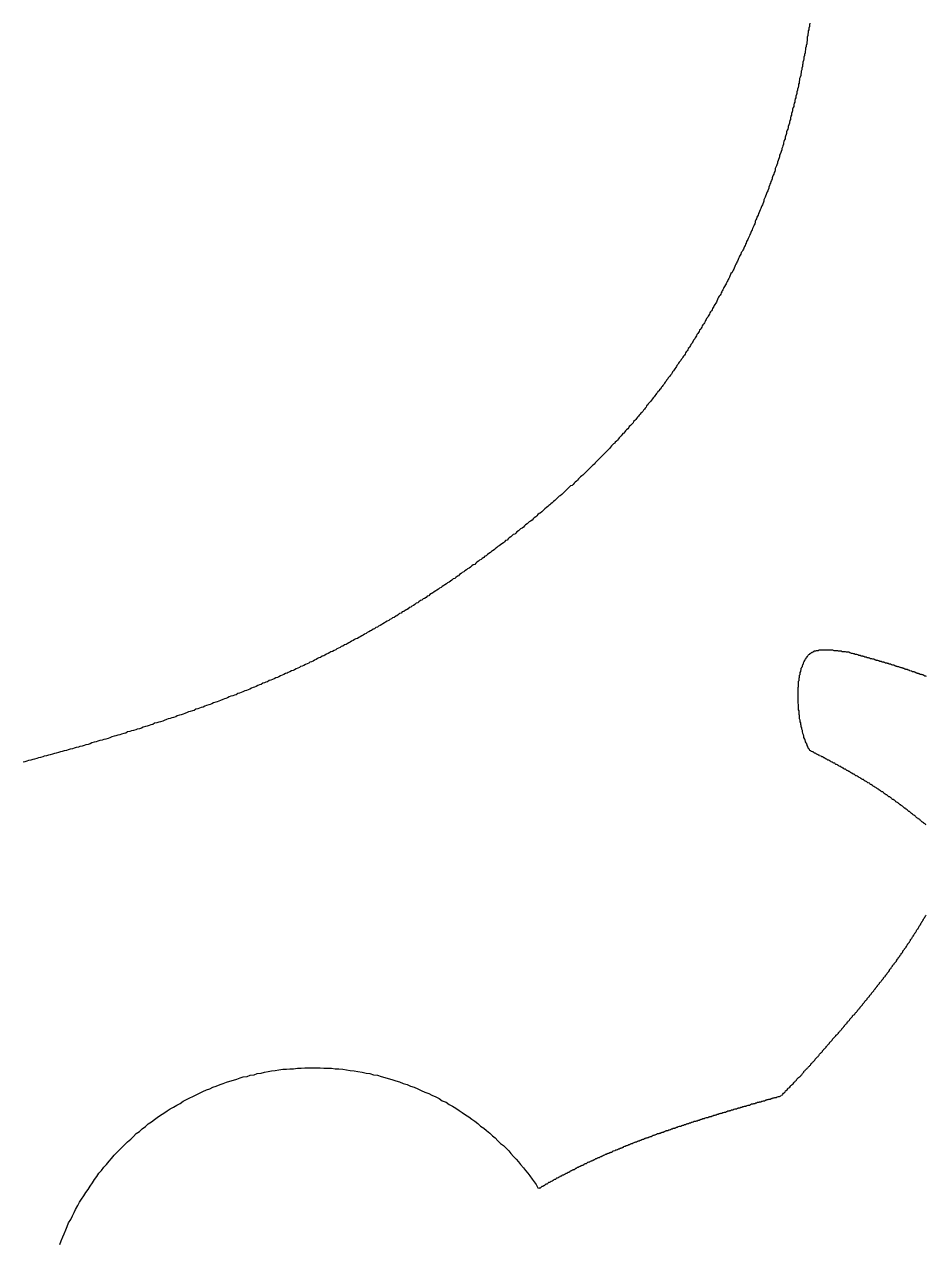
# Model space of a CAD drawing. Header units: millimetres. Extents: x 289 to 9778, y -894 to 6380.
# Drawn here: x 7104.74 to 7121.41, y -417.8 to -395.28 of the extents above; entities that cross this region are included whole.
import ezdxf

# ---------------------------------------------------------------- set-up
doc = ezdxf.new("R2010")
doc.units = ezdxf.units.MM

msp = doc.modelspace()

# ---------------------------------------------------------------- linework, layer by layer
for points in [[(7119.27, -395.263, 0), (7119.26, -395.293, 0), (7119.26, -395.323, 0), (7119.25, -395.353, 0), (7119.25, -395.383, 0), (7119.24, -395.403, 0), (7119.24, -395.433, 0), (7119.23, -395.463, 0), (7119.23, -395.493, 0), (7119.22, -395.523, 0), (7119.22, -395.553, 0), (7119.22, -395.583, 0), (7119.21, -395.613, 0), (7119.21, -395.643, 0), (7119.2, -395.673, 0), (7119.2, -395.693, 0), (7119.19, -395.723, 0), (7119.19, -395.753, 0), (7119.18, -395.783, 0), (7119.18, -395.813, 0), (7119.17, -395.843, 0), (7119.17, -395.863, 0), (7119.16, -395.893, 0), (7119.16, -395.923, 0), (7119.15, -395.953, 0), (7119.14, -395.983, 0), (7119.14, -396.013, 0), (7119.13, -396.033, 0), (7119.13, -396.063, 0), (7119.12, -396.093, 0), (7119.12, -396.123, 0), (7119.11, -396.153, 0), (7119.11, -396.173, 0), (7119.1, -396.203, 0), (7119.1, -396.233, 0), (7119.09, -396.263, 0), (7119.08, -396.283, 0), (7119.08, -396.313, 0), (7119.07, -396.343, 0), (7119.07, -396.373, 0), (7119.06, -396.393, 0), (7119.06, -396.423, 0), (7119.05, -396.453, 0), (7119.04, -396.483, 0), (7119.04, -396.503, 0), (7119.03, -396.533, 0), (7119.03, -396.563, 0), (7119.02, -396.583, 0), (7119.01, -396.613, 0), (7119.01, -396.643, 0), (7119, -396.663, 0), (7118.99, -396.693, 0), (7118.99, -396.723, 0), (7118.98, -396.743, 0), (7118.97, -396.773, 0), (7118.97, -396.803, 0), (7118.96, -396.823, 0), (7118.95, -396.853, 0), (7118.95, -396.883, 0), (7118.94, -396.903, 0), (7118.93, -396.933, 0), (7118.93, -396.963, 0), (7118.92, -396.983, 0), (7118.91, -397.013, 0), (7118.91, -397.043, 0), (7118.9, -397.063, 0), (7118.89, -397.093, 0), (7118.89, -397.113, 0), (7118.88, -397.143, 0), (7118.87, -397.173, 0), (7118.87, -397.193, 0), (7118.86, -397.223, 0), (7118.85, -397.243, 0), (7118.84, -397.273, 0), (7118.84, -397.303, 0), (7118.83, -397.323, 0), (7118.82, -397.353, 0), (7118.81, -397.373, 0), (7118.81, -397.403, 0), (7118.8, -397.423, 0), (7118.79, -397.453, 0), (7118.78, -397.473, 0), (7118.78, -397.503, 0), (7118.77, -397.533, 0), (7118.76, -397.553, 0), (7118.75, -397.583, 0), (7118.75, -397.603, 0), (7118.74, -397.633, 0), (7118.73, -397.653, 0), (7118.72, -397.683, 0), (7118.71, -397.703, 0), (7118.71, -397.733, 0), (7118.7, -397.753, 0), (7118.69, -397.783, 0), (7118.68, -397.803, 0), (7118.67, -397.833, 0), (7118.67, -397.853, 0), (7118.66, -397.883, 0), (7118.65, -397.903, 0), (7118.64, -397.923, 0), (7118.63, -397.953, 0), (7118.63, -397.973, 0), (7118.62, -398.003, 0), (7118.61, -398.023, 0), (7118.6, -398.053, 0), (7118.59, -398.073, 0), (7118.58, -398.103, 0), (7118.57, -398.123, 0), (7118.57, -398.143, 0), (7118.56, -398.173, 0), (7118.55, -398.193, 0), (7118.54, -398.223, 0), (7118.53, -398.243, 0), (7118.52, -398.263, 0), (7118.51, -398.293, 0), (7118.51, -398.313, 0), (7118.5, -398.343, 0), (7118.49, -398.363, 0), (7118.48, -398.383, 0), (7118.47, -398.413, 0), (7118.46, -398.433, 0), (7118.45, -398.463, 0), (7118.44, -398.483, 0), (7118.43, -398.503, 0), (7118.42, -398.533, 0), (7118.42, -398.553, 0), (7118.41, -398.573, 0), (7118.4, -398.603, 0), (7118.39, -398.623, 0), (7118.38, -398.643, 0), (7118.37, -398.673, 0), (7118.36, -398.693, 0), (7118.35, -398.713, 0), (7118.34, -398.743, 0), (7118.33, -398.763, 0), (7118.32, -398.783, 0), (7118.31, -398.813, 0), (7118.3, -398.833, 0), (7118.29, -398.853, 0), (7118.28, -398.883, 0), (7118.27, -398.903, 0), (7118.26, -398.923, 0), (7118.26, -398.943, 0), (7118.25, -398.973, 0), (7118.24, -398.993, 0), (7118.23, -399.013, 0), (7118.22, -399.033, 0), (7118.21, -399.063, 0), (7118.2, -399.083, 0), (7118.19, -399.103, 0), (7118.18, -399.133, 0), (7118.17, -399.153, 0), (7118.16, -399.173, 0), (7118.15, -399.193, 0), (7118.14, -399.223, 0), (7118.13, -399.243, 0), (7118.12, -399.263, 0), (7118.11, -399.283, 0), (7118.1, -399.303, 0), (7118.09, -399.333, 0), (7118.08, -399.353, 0), (7118.07, -399.373, 0), (7118.06, -399.393, 0), (7118.05, -399.423, 0), (7118.04, -399.443, 0), (7118.03, -399.463, 0), (7118.02, -399.483, 0), (7118, -399.503, 0), (7117.99, -399.533, 0), (7117.98, -399.553, 0), (7117.97, -399.573, 0), (7117.96, -399.593, 0), (7117.95, -399.613, 0), (7117.94, -399.633, 0), (7117.93, -399.663, 0), (7117.92, -399.683, 0), (7117.91, -399.703, 0), (7117.9, -399.723, 0), (7117.89, -399.743, 0), (7117.88, -399.763, 0), (7117.87, -399.793, 0), (7117.86, -399.813, 0), (7117.85, -399.833, 0), (7117.84, -399.853, 0), (7117.83, -399.873, 0), (7117.81, -399.893, 0), (7117.8, -399.913, 0), (7117.79, -399.943, 0), (7117.78, -399.963, 0), (7117.77, -399.983, 0), (7117.76, -400.003, 0), (7117.75, -400.023, 0), (7117.74, -400.043, 0), (7117.73, -400.063, 0), (7117.72, -400.083, 0), (7117.71, -400.103, 0), (7117.69, -400.133, 0), (7117.68, -400.153, 0), (7117.67, -400.173, 0), (7117.66, -400.193, 0), (7117.65, -400.213, 0), (7117.64, -400.233, 0), (7117.63, -400.253, 0), (7117.62, -400.273, 0), (7117.61, -400.293, 0), (7117.59, -400.313, 0), (7117.58, -400.333, 0), (7117.57, -400.353, 0), (7117.56, -400.373, 0), (7117.55, -400.403, 0), (7117.54, -400.423, 0), (7117.53, -400.443, 0), (7117.51, -400.463, 0), (7117.5, -400.483, 0), (7117.49, -400.503, 0), (7117.48, -400.523, 0), (7117.47, -400.543, 0), (7117.46, -400.563, 0), (7117.45, -400.583, 0), (7117.43, -400.603, 0), (7117.42, -400.623, 0), (7117.41, -400.643, 0), (7117.4, -400.663, 0), (7117.39, -400.683, 0), (7117.38, -400.703, 0), (7117.36, -400.723, 0), (7117.35, -400.743, 0), (7117.34, -400.763, 0), (7117.33, -400.783, 0), (7117.32, -400.803, 0), (7117.31, -400.823, 0), (7117.29, -400.843, 0), (7117.28, -400.863, 0), (7117.27, -400.883, 0), (7117.26, -400.903, 0), (7117.25, -400.923, 0), (7117.23, -400.943, 0), (7117.22, -400.963, 0), (7117.21, -400.983, 0), (7117.2, -401.003, 0), (7117.18, -401.023, 0), (7117.17, -401.043, 0), (7117.16, -401.063, 0), (7117.15, -401.083, 0), (7117.14, -401.103, 0), (7117.12, -401.123, 0), (7117.11, -401.143, 0), (7117.1, -401.163, 0), (7117.09, -401.183, 0), (7117.07, -401.203, 0), (7117.06, -401.223, 0), (7117.05, -401.243, 0), (7117.04, -401.263, 0), (7117.02, -401.283, 0), (7117.01, -401.303, 0), (7117, -401.323, 0), (7116.98, -401.343, 0), (7116.97, -401.363, 0), (7116.96, -401.383, 0), (7116.95, -401.403, 0), (7116.93, -401.423, 0), (7116.92, -401.443, 0), (7116.91, -401.463, 0), (7116.89, -401.483, 0), (7116.88, -401.503, 0), (7116.87, -401.513, 0), (7116.85, -401.533, 0), (7116.84, -401.553, 0), (7116.83, -401.573, 0), (7116.81, -401.593, 0), (7116.8, -401.613, 0), (7116.79, -401.633, 0), (7116.77, -401.653, 0), (7116.76, -401.673, 0), (7116.75, -401.693, 0), (7116.73, -401.713, 0), (7116.72, -401.733, 0), (7116.71, -401.753, 0), (7116.69, -401.773, 0), (7116.68, -401.793, 0), (7116.66, -401.813, 0), (7116.65, -401.823, 0), (7116.64, -401.843, 0), (7116.62, -401.863, 0), (7116.61, -401.883, 0), (7116.59, -401.903, 0), (7116.58, -401.923, 0), (7116.57, -401.943, 0), (7116.55, -401.963, 0), (7116.54, -401.983, 0), (7116.52, -402.003, 0), (7116.51, -402.023, 0), (7116.49, -402.043, 0), (7116.48, -402.063, 0), (7116.46, -402.073, 0), (7116.45, -402.093, 0), (7116.43, -402.113, 0), (7116.42, -402.133, 0), (7116.4, -402.153, 0), (7116.39, -402.173, 0), (7116.37, -402.193, 0), (7116.36, -402.213, 0), (7116.34, -402.233, 0), (7116.33, -402.253, 0), (7116.31, -402.273, 0), (7116.3, -402.283, 0), (7116.28, -402.303, 0), (7116.27, -402.323, 0), (7116.25, -402.343, 0), (7116.24, -402.363, 0), (7116.22, -402.383, 0), (7116.21, -402.403, 0), (7116.19, -402.423, 0), (7116.18, -402.443, 0), (7116.16, -402.463, 0), (7116.14, -402.473, 0), (7116.13, -402.493, 0), (7116.11, -402.513, 0), (7116.1, -402.533, 0), (7116.08, -402.553, 0), (7116.06, -402.573, 0), (7116.05, -402.593, 0), (7116.03, -402.613, 0), (7116.01, -402.633, 0), (7116, -402.653, 0), (7115.98, -402.673, 0), (7115.97, -402.683, 0), (7115.95, -402.703, 0), (7115.93, -402.723, 0), (7115.92, -402.743, 0), (7115.9, -402.763, 0), (7115.88, -402.783, 0), (7115.86, -402.803, 0), (7115.85, -402.823, 0), (7115.83, -402.843, 0), (7115.81, -402.853, 0), (7115.8, -402.873, 0), (7115.78, -402.893, 0), (7115.76, -402.913, 0), (7115.74, -402.933, 0), (7115.73, -402.953, 0), (7115.71, -402.973, 0), (7115.69, -402.993, 0), (7115.67, -403.013, 0), (7115.66, -403.033, 0), (7115.64, -403.043, 0), (7115.62, -403.063, 0), (7115.6, -403.083, 0), (7115.58, -403.103, 0), (7115.57, -403.123, 0), (7115.55, -403.143, 0), (7115.53, -403.163, 0), (7115.51, -403.183, 0), (7115.49, -403.203, 0), (7115.47, -403.223, 0), (7115.46, -403.233, 0), (7115.44, -403.253, 0), (7115.42, -403.273, 0), (7115.4, -403.293, 0), (7115.38, -403.313, 0), (7115.36, -403.333, 0), (7115.34, -403.353, 0), (7115.32, -403.373, 0), (7115.3, -403.393, 0), (7115.29, -403.413, 0), (7115.27, -403.433, 0), (7115.25, -403.443, 0), (7115.23, -403.463, 0), (7115.21, -403.483, 0), (7115.19, -403.503, 0), (7115.17, -403.523, 0), (7115.15, -403.543, 0), (7115.13, -403.563, 0), (7115.11, -403.583, 0), (7115.09, -403.603, 0), (7115.07, -403.623, 0), (7115.05, -403.633, 0), (7115.03, -403.653, 0), (7115.01, -403.673, 0), (7114.99, -403.693, 0), (7114.97, -403.713, 0), (7114.95, -403.733, 0), (7114.93, -403.753, 0), (7114.91, -403.773, 0), (7114.89, -403.793, 0), (7114.87, -403.813, 0), (7114.84, -403.823, 0), (7114.82, -403.843, 0), (7114.8, -403.863, 0), (7114.78, -403.883, 0), (7114.76, -403.903, 0), (7114.74, -403.923, 0), (7114.72, -403.943, 0), (7114.7, -403.963, 0), (7114.68, -403.983, 0), (7114.65, -404.003, 0), (7114.63, -404.013, 0), (7114.61, -404.033, 0), (7114.59, -404.053, 0), (7114.57, -404.073, 0), (7114.55, -404.093, 0), (7114.53, -404.113, 0), (7114.5, -404.133, 0), (7114.48, -404.153, 0), (7114.46, -404.173, 0), (7114.44, -404.183, 0), (7114.42, -404.203, 0), (7114.4, -404.223, 0), (7114.37, -404.243, 0), (7114.35, -404.263, 0), (7114.33, -404.283, 0), (7114.31, -404.303, 0), (7114.28, -404.323, 0), (7114.26, -404.333, 0), (7114.24, -404.353, 0), (7114.22, -404.373, 0), (7114.2, -404.393, 0), (7114.17, -404.413, 0), (7114.15, -404.433, 0), (7114.13, -404.453, 0), (7114.1, -404.473, 0), (7114.08, -404.483, 0), (7114.06, -404.503, 0), (7114.04, -404.523, 0), (7114.01, -404.543, 0), (7113.99, -404.563, 0), (7113.97, -404.583, 0), (7113.95, -404.603, 0), (7113.92, -404.613, 0), (7113.9, -404.633, 0), (7113.88, -404.653, 0), (7113.85, -404.673, 0), (7113.83, -404.693, 0), (7113.81, -404.713, 0), (7113.78, -404.723, 0), (7113.76, -404.743, 0), (7113.74, -404.763, 0), (7113.71, -404.783, 0), (7113.69, -404.803, 0), (7113.67, -404.823, 0), (7113.64, -404.833, 0), (7113.62, -404.853, 0), (7113.6, -404.873, 0), (7113.57, -404.893, 0), (7113.55, -404.913, 0), (7113.52, -404.933, 0), (7113.5, -404.943, 0), (7113.48, -404.963, 0), (7113.45, -404.983, 0), (7113.43, -405.003, 0), (7113.4, -405.023, 0), (7113.38, -405.033, 0), (7113.36, -405.053, 0), (7113.33, -405.073, 0), (7113.31, -405.093, 0), (7113.28, -405.113, 0), (7113.26, -405.123, 0), (7113.24, -405.143, 0), (7113.21, -405.163, 0), (7113.19, -405.183, 0), (7113.16, -405.193, 0), (7113.14, -405.213, 0), (7113.11, -405.233, 0), (7113.09, -405.253, 0), (7113.07, -405.273, 0), (7113.04, -405.283, 0), (7113.02, -405.303, 0), (7112.99, -405.323, 0), (7112.97, -405.343, 0), (7112.94, -405.353, 0), (7112.92, -405.373, 0), (7112.89, -405.393, 0), (7112.87, -405.413, 0), (7112.84, -405.423, 0), (7112.82, -405.443, 0), (7112.79, -405.463, 0), (7112.77, -405.483, 0), (7112.75, -405.493, 0), (7112.72, -405.513, 0), (7112.7, -405.533, 0), (7112.67, -405.543, 0), (7112.65, -405.563, 0), (7112.62, -405.583, 0), (7112.6, -405.603, 0), (7112.57, -405.613, 0), (7112.55, -405.633, 0), (7112.52, -405.653, 0), (7112.5, -405.663, 0), (7112.47, -405.683, 0), (7112.45, -405.703, 0), (7112.42, -405.713, 0), (7112.4, -405.733, 0), (7112.37, -405.753, 0), (7112.35, -405.763, 0), (7112.32, -405.783, 0), (7112.29, -405.803, 0), (7112.27, -405.813, 0), (7112.24, -405.833, 0), (7112.22, -405.853, 0), (7112.19, -405.863, 0), (7112.17, -405.883, 0), (7112.14, -405.903, 0), (7112.12, -405.913, 0), (7112.09, -405.933, 0), (7112.07, -405.943, 0), (7112.04, -405.963, 0), (7112.02, -405.983, 0), (7111.99, -405.993, 0), (7111.96, -406.013, 0), (7111.94, -406.033, 0), (7111.91, -406.043, 0), (7111.89, -406.063, 0), (7111.86, -406.073, 0), (7111.84, -406.093, 0), (7111.81, -406.113, 0), (7111.79, -406.123, 0), (7111.76, -406.143, 0), (7111.73, -406.153, 0), (7111.71, -406.173, 0), (7111.68, -406.183, 0), (7111.66, -406.203, 0), (7111.63, -406.223, 0), (7111.61, -406.233, 0), (7111.58, -406.253, 0), (7111.55, -406.263, 0), (7111.53, -406.283, 0), (7111.5, -406.293, 0), (7111.48, -406.313, 0), (7111.45, -406.323, 0), (7111.42, -406.343, 0), (7111.4, -406.353, 0), (7111.37, -406.373, 0), (7111.35, -406.383, 0), (7111.32, -406.403, 0), (7111.29, -406.413, 0), (7111.27, -406.433, 0), (7111.24, -406.443, 0), (7111.22, -406.463, 0), (7111.19, -406.473, 0), (7111.16, -406.493, 0), (7111.14, -406.503, 0), (7111.11, -406.523, 0), (7111.08, -406.533, 0), (7111.06, -406.553, 0), (7111.03, -406.563, 0), (7111.01, -406.583, 0), (7110.98, -406.593, 0), (7110.95, -406.613, 0), (7110.93, -406.623, 0), (7110.9, -406.643, 0), (7110.87, -406.653, 0), (7110.85, -406.663, 0), (7110.82, -406.683, 0), (7110.79, -406.693, 0), (7110.77, -406.713, 0), (7110.74, -406.723, 0), (7110.71, -406.743, 0), (7110.69, -406.753, 0), (7110.66, -406.763, 0), (7110.63, -406.783, 0), (7110.6, -406.793, 0), (7110.58, -406.813, 0), (7110.55, -406.823, 0), (7110.52, -406.833, 0), (7110.5, -406.853, 0), (7110.47, -406.863, 0), (7110.44, -406.883, 0), (7110.41, -406.893, 0), (7110.39, -406.903, 0), (7110.36, -406.923, 0), (7110.33, -406.933, 0), (7110.3, -406.953, 0), (7110.28, -406.963, 0), (7110.25, -406.973, 0), (7110.22, -406.993, 0), (7110.19, -407.003, 0), (7110.16, -407.013, 0), (7110.14, -407.033, 0), (7110.11, -407.043, 0), (7110.08, -407.063, 0), (7110.05, -407.073, 0), (7110.02, -407.083, 0), (7110, -407.103, 0), (7109.97, -407.113, 0), (7109.94, -407.123, 0), (7109.91, -407.143, 0), (7109.88, -407.153, 0), (7109.85, -407.163, 0), (7109.83, -407.183, 0), (7109.8, -407.193, 0), (7109.77, -407.203, 0), (7109.74, -407.223, 0), (7109.71, -407.233, 0), (7109.68, -407.243, 0), (7109.65, -407.263, 0), (7109.62, -407.273, 0), (7109.6, -407.283, 0), (7109.57, -407.293, 0), (7109.54, -407.313, 0), (7109.51, -407.323, 0), (7109.48, -407.333, 0), (7109.45, -407.353, 0), (7109.42, -407.363, 0), (7109.39, -407.373, 0), (7109.36, -407.393, 0), (7109.33, -407.403, 0), (7109.3, -407.413, 0), (7109.27, -407.423, 0), (7109.24, -407.443, 0), (7109.21, -407.453, 0), (7109.18, -407.463, 0), (7109.15, -407.473, 0), (7109.12, -407.493, 0), (7109.09, -407.503, 0), (7109.06, -407.513, 0), (7109.03, -407.533, 0), (7109, -407.543, 0), (7108.97, -407.553, 0), (7108.94, -407.563, 0), (7108.91, -407.583, 0), (7108.88, -407.593, 0), (7108.85, -407.603, 0), (7108.82, -407.613, 0), (7108.78, -407.633, 0), (7108.75, -407.643, 0), (7108.72, -407.653, 0), (7108.69, -407.663, 0), (7108.66, -407.683, 0), (7108.63, -407.693, 0), (7108.6, -407.703, 0), (7108.56, -407.713, 0), (7108.53, -407.723, 0), (7108.5, -407.743, 0), (7108.47, -407.753, 0), (7108.44, -407.763, 0), (7108.41, -407.773, 0), (7108.37, -407.793, 0), (7108.34, -407.803, 0), (7108.31, -407.813, 0), (7108.28, -407.823, 0), (7108.24, -407.833, 0), (7108.21, -407.853, 0), (7108.18, -407.863, 0), (7108.15, -407.873, 0), (7108.11, -407.883, 0), (7108.08, -407.893, 0), (7108.05, -407.913, 0), (7108.01, -407.923, 0), (7107.98, -407.933, 0), (7107.95, -407.943, 0), (7107.91, -407.953, 0), (7107.88, -407.973, 0), (7107.85, -407.983, 0), (7107.81, -407.993, 0), (7107.78, -408.003, 0), (7107.75, -408.013, 0), (7107.71, -408.033, 0), (7107.68, -408.043, 0), (7107.64, -408.053, 0), (7107.61, -408.063, 0), (7107.57, -408.073, 0), (7107.54, -408.093, 0), (7107.5, -408.103, 0), (7107.47, -408.113, 0), (7107.44, -408.123, 0), (7107.4, -408.133, 0), (7107.37, -408.143, 0), (7107.33, -408.163, 0), (7107.3, -408.173, 0), (7107.26, -408.183, 0), (7107.23, -408.193, 0), (7107.19, -408.203, 0), (7107.15, -408.213, 0), (7107.12, -408.233, 0), (7107.08, -408.243, 0), (7107.05, -408.253, 0), (7107.01, -408.263, 0), (7106.98, -408.273, 0), (7106.94, -408.283, 0), (7106.91, -408.303, 0), (7106.87, -408.313, 0), (7106.83, -408.323, 0), (7106.8, -408.333, 0), (7106.76, -408.343, 0), (7106.72, -408.353, 0), (7106.69, -408.363, 0), (7106.65, -408.373, 0), (7106.62, -408.393, 0), (7106.58, -408.403, 0), (7106.54, -408.413, 0), (7106.51, -408.423, 0), (7106.47, -408.433, 0), (7106.43, -408.443, 0), (7106.4, -408.453, 0), (7106.36, -408.463, 0), (7106.32, -408.483, 0), (7106.29, -408.493, 0), (7106.25, -408.503, 0), (7106.21, -408.513, 0), (7106.18, -408.523, 0), (7106.14, -408.533, 0), (7106.1, -408.543, 0), (7106.07, -408.553, 0), (7106.03, -408.563, 0), (7105.99, -408.573, 0), (7105.96, -408.593, 0), (7105.92, -408.603, 0), (7105.88, -408.613, 0), (7105.85, -408.623, 0), (7105.81, -408.633, 0), (7105.77, -408.643, 0), (7105.74, -408.653, 0), (7105.7, -408.663, 0), (7105.66, -408.673, 0), (7105.63, -408.683, 0), (7105.59, -408.693, 0), (7105.55, -408.703, 0), (7105.52, -408.713, 0), (7105.48, -408.723, 0), (7105.44, -408.733, 0), (7105.41, -408.743, 0), (7105.37, -408.753, 0), (7105.33, -408.763, 0), (7105.3, -408.773, 0), (7105.26, -408.783, 0), (7105.22, -408.793, 0), (7105.19, -408.803, 0), (7105.15, -408.813, 0), (7105.11, -408.823, 0), (7105.08, -408.833, 0), (7105.04, -408.843, 0), (7105, -408.853, 0), (7104.97, -408.863, 0), (7104.93, -408.873, 0), (7104.9, -408.883, 0), (7104.86, -408.893, 0), (7104.82, -408.903, 0), (7104.79, -408.913, 0), (7104.75, -408.923, 0), (7104.72, -408.933, 0)], [(7121.42, -410.093, 0), (7121.41, -410.083, 0), (7121.4, -410.073, 0), (7121.39, -410.063, 0), (7121.38, -410.063, 0), (7121.37, -410.053, 0), (7121.35, -410.043, 0), (7121.34, -410.033, 0), (7121.33, -410.023, 0), (7121.32, -410.013, 0), (7121.31, -410.003, 0), (7121.3, -409.993, 0), (7121.29, -409.983, 0), (7121.28, -409.983, 0), (7121.27, -409.973, 0), (7121.25, -409.963, 0), (7121.24, -409.953, 0), (7121.23, -409.943, 0), (7121.22, -409.933, 0), (7121.21, -409.923, 0), (7121.2, -409.913, 0), (7121.19, -409.913, 0), (7121.18, -409.903, 0), (7121.17, -409.893, 0), (7121.15, -409.883, 0), (7121.14, -409.873, 0), (7121.13, -409.863, 0), (7121.12, -409.853, 0), (7121.11, -409.843, 0), (7121.1, -409.843, 0), (7121.09, -409.833, 0), (7121.08, -409.823, 0), (7121.07, -409.813, 0), (7121.05, -409.803, 0), (7121.04, -409.793, 0), (7121.03, -409.783, 0), (7121.02, -409.783, 0), (7121.01, -409.773, 0), (7121, -409.763, 0), (7120.99, -409.753, 0), (7120.98, -409.743, 0), (7120.96, -409.733, 0), (7120.95, -409.723, 0), (7120.94, -409.723, 0), (7120.93, -409.713, 0), (7120.92, -409.703, 0), (7120.91, -409.693, 0), (7120.9, -409.683, 0), (7120.88, -409.673, 0), (7120.87, -409.673, 0), (7120.86, -409.663, 0), (7120.85, -409.653, 0), (7120.84, -409.643, 0), (7120.83, -409.633, 0), (7120.81, -409.623, 0), (7120.8, -409.623, 0), (7120.79, -409.613, 0), (7120.78, -409.603, 0), (7120.77, -409.593, 0), (7120.76, -409.583, 0), (7120.75, -409.573, 0), (7120.73, -409.573, 0), (7120.72, -409.563, 0), (7120.71, -409.553, 0), (7120.7, -409.543, 0), (7120.69, -409.533, 0), (7120.68, -409.533, 0), (7120.66, -409.523, 0), (7120.65, -409.513, 0), (7120.64, -409.503, 0), (7120.63, -409.493, 0), (7120.62, -409.483, 0), (7120.6, -409.483, 0), (7120.59, -409.473, 0), (7120.58, -409.463, 0), (7120.57, -409.453, 0), (7120.56, -409.453, 0), (7120.55, -409.443, 0), (7120.53, -409.433, 0), (7120.52, -409.423, 0), (7120.51, -409.413, 0), (7120.5, -409.413, 0), (7120.49, -409.403, 0), (7120.47, -409.393, 0), (7120.46, -409.383, 0), (7120.45, -409.383, 0), (7120.44, -409.373, 0), (7120.43, -409.363, 0), (7120.41, -409.353, 0), (7120.4, -409.343, 0), (7120.39, -409.343, 0), (7120.38, -409.333, 0), (7120.37, -409.323, 0), (7120.35, -409.313, 0), (7120.34, -409.313, 0), (7120.33, -409.303, 0), (7120.32, -409.293, 0), (7120.3, -409.283, 0), (7120.29, -409.283, 0), (7120.28, -409.273, 0), (7120.27, -409.263, 0), (7120.26, -409.253, 0), (7120.24, -409.253, 0), (7120.23, -409.243, 0), (7120.22, -409.233, 0), (7120.21, -409.233, 0), (7120.2, -409.223, 0), (7120.18, -409.213, 0), (7120.17, -409.203, 0), (7120.16, -409.203, 0), (7120.15, -409.193, 0), (7120.13, -409.183, 0), (7120.12, -409.183, 0), (7120.11, -409.173, 0), (7120.1, -409.163, 0), (7120.09, -409.153, 0), (7120.07, -409.153, 0), (7120.06, -409.143, 0), (7120.05, -409.133, 0), (7120.04, -409.133, 0), (7120.02, -409.123, 0), (7120.01, -409.113, 0), (7120, -409.103, 0), (7119.99, -409.103, 0), (7119.97, -409.093, 0), (7119.96, -409.083, 0), (7119.95, -409.083, 0), (7119.94, -409.073, 0), (7119.93, -409.063, 0), (7119.91, -409.063, 0), (7119.9, -409.053, 0), (7119.89, -409.043, 0), (7119.88, -409.043, 0), (7119.86, -409.033, 0), (7119.85, -409.023, 0), (7119.84, -409.013, 0), (7119.83, -409.013, 0), (7119.81, -409.003, 0), (7119.8, -408.993, 0), (7119.79, -408.993, 0), (7119.78, -408.983, 0), (7119.76, -408.973, 0), (7119.75, -408.973, 0), (7119.74, -408.963, 0), (7119.73, -408.953, 0), (7119.71, -408.953, 0), (7119.7, -408.943, 0), (7119.69, -408.933, 0), (7119.68, -408.933, 0), (7119.66, -408.923, 0), (7119.65, -408.913, 0), (7119.64, -408.913, 0), (7119.63, -408.903, 0), (7119.62, -408.893, 0), (7119.6, -408.893, 0), (7119.59, -408.883, 0), (7119.58, -408.873, 0), (7119.57, -408.873, 0), (7119.55, -408.863, 0), (7119.54, -408.853, 0), (7119.53, -408.853, 0), (7119.52, -408.843, 0), (7119.5, -408.833, 0), (7119.49, -408.833, 0), (7119.48, -408.823, 0), (7119.47, -408.823, 0), (7119.45, -408.813, 0), (7119.44, -408.803, 0), (7119.43, -408.803, 0), (7119.42, -408.793, 0), (7119.4, -408.783, 0), (7119.39, -408.783, 0), (7119.38, -408.773, 0), (7119.37, -408.763, 0), (7119.35, -408.763, 0), (7119.34, -408.753, 0), (7119.33, -408.743, 0), (7119.32, -408.743, 0), (7119.3, -408.733, 0), (7119.29, -408.723, 0), (7119.28, -408.723, 0), (7119.27, -408.713, 0), (7119.26, -408.703, 0), (7119.26, -408.693, 0), (7119.25, -408.683, 0), (7119.25, -408.683, 0), (7119.24, -408.673, 0), (7119.24, -408.663, 0), (7119.23, -408.653, 0), (7119.23, -408.643, 0), (7119.22, -408.623, 0), (7119.22, -408.613, 0), (7119.21, -408.603, 0), (7119.21, -408.593, 0), (7119.2, -408.583, 0), (7119.2, -408.573, 0), (7119.19, -408.553, 0), (7119.19, -408.543, 0), (7119.18, -408.533, 0), (7119.18, -408.513, 0), (7119.17, -408.503, 0), (7119.17, -408.493, 0), (7119.16, -408.473, 0), (7119.16, -408.463, 0), (7119.16, -408.443, 0), (7119.15, -408.433, 0), (7119.15, -408.423, 0), (7119.14, -408.403, 0), (7119.14, -408.393, 0), (7119.13, -408.373, 0), (7119.13, -408.363, 0), (7119.13, -408.343, 0), (7119.12, -408.323, 0), (7119.12, -408.313, 0), (7119.12, -408.293, 0), (7119.11, -408.283, 0), (7119.11, -408.263, 0), (7119.11, -408.253, 0), (7119.1, -408.233, 0), (7119.1, -408.213, 0), (7119.1, -408.203, 0), (7119.09, -408.183, 0), (7119.09, -408.163, 0), (7119.09, -408.153, 0), (7119.08, -408.133, 0), (7119.08, -408.113, 0), (7119.08, -408.103, 0), (7119.08, -408.083, 0), (7119.08, -408.063, 0), (7119.07, -408.053, 0), (7119.07, -408.033, 0), (7119.07, -408.013, 0), (7119.07, -407.993, 0), (7119.07, -407.983, 0), (7119.06, -407.963, 0), (7119.06, -407.943, 0), (7119.06, -407.933, 0), (7119.06, -407.913, 0), (7119.06, -407.893, 0), (7119.06, -407.883, 0), (7119.06, -407.863, 0), (7119.05, -407.843, 0), (7119.05, -407.833, 0), (7119.05, -407.813, 0), (7119.05, -407.793, 0), (7119.05, -407.783, 0), (7119.05, -407.763, 0), (7119.05, -407.743, 0), (7119.05, -407.733, 0), (7119.05, -407.713, 0), (7119.05, -407.693, 0), (7119.05, -407.683, 0), (7119.05, -407.663, 0), (7119.05, -407.643, 0), (7119.05, -407.633, 0), (7119.05, -407.613, 0), (7119.05, -407.603, 0), (7119.05, -407.583, 0), (7119.05, -407.573, 0), (7119.05, -407.553, 0), (7119.06, -407.533, 0), (7119.06, -407.523, 0), (7119.06, -407.503, 0), (7119.06, -407.493, 0), (7119.06, -407.473, 0), (7119.06, -407.463, 0), (7119.06, -407.443, 0), (7119.06, -407.433, 0), (7119.07, -407.423, 0), (7119.07, -407.403, 0), (7119.07, -407.393, 0), (7119.07, -407.373, 0), (7119.08, -407.363, 0), (7119.08, -407.353, 0), (7119.08, -407.333, 0), (7119.08, -407.323, 0), (7119.09, -407.313, 0), (7119.09, -407.293, 0), (7119.09, -407.283, 0), (7119.09, -407.273, 0), (7119.1, -407.253, 0), (7119.1, -407.243, 0), (7119.1, -407.233, 0), (7119.11, -407.223, 0), (7119.11, -407.213, 0), (7119.11, -407.193, 0), (7119.12, -407.183, 0), (7119.12, -407.173, 0), (7119.13, -407.163, 0), (7119.13, -407.153, 0), (7119.13, -407.143, 0), (7119.14, -407.133, 0), (7119.14, -407.123, 0), (7119.15, -407.113, 0), (7119.15, -407.103, 0), (7119.15, -407.093, 0), (7119.16, -407.083, 0), (7119.16, -407.073, 0), (7119.17, -407.063, 0), (7119.17, -407.053, 0), (7119.18, -407.043, 0), (7119.18, -407.033, 0), (7119.19, -407.023, 0), (7119.19, -407.023, 0), (7119.2, -407.013, 0), (7119.2, -407.003, 0), (7119.21, -406.993, 0), (7119.21, -406.993, 0), (7119.22, -406.983, 0), (7119.22, -406.973, 0), (7119.23, -406.973, 0), (7119.23, -406.963, 0), (7119.24, -406.953, 0), (7119.24, -406.953, 0), (7119.25, -406.943, 0), (7119.25, -406.943, 0), (7119.26, -406.933, 0), (7119.27, -406.933, 0), (7119.27, -406.923, 0), (7119.28, -406.923, 0), (7119.28, -406.913, 0), (7119.29, -406.913, 0), (7119.29, -406.913, 0), (7119.3, -406.903, 0), (7119.3, -406.903, 0), (7119.31, -406.903, 0), (7119.32, -406.893, 0), (7119.32, -406.893, 0), (7119.33, -406.893, 0), (7119.33, -406.883, 0), (7119.34, -406.883, 0), (7119.35, -406.883, 0), (7119.35, -406.873, 0), (7119.36, -406.873, 0), (7119.37, -406.873, 0), (7119.38, -406.873, 0), (7119.38, -406.873, 0), (7119.39, -406.863, 0), (7119.4, -406.863, 0), (7119.41, -406.863, 0), (7119.42, -406.863, 0), (7119.43, -406.863, 0), (7119.44, -406.853, 0), (7119.45, -406.853, 0), (7119.46, -406.853, 0), (7119.47, -406.853, 0), (7119.48, -406.853, 0), (7119.49, -406.853, 0), (7119.5, -406.853, 0), (7119.51, -406.853, 0), (7119.52, -406.853, 0), (7119.53, -406.853, 0), (7119.54, -406.853, 0), (7119.55, -406.853, 0), (7119.56, -406.853, 0), (7119.58, -406.853, 0), (7119.59, -406.853, 0), (7119.6, -406.853, 0), (7119.61, -406.853, 0), (7119.63, -406.853, 0), (7119.64, -406.853, 0), (7119.65, -406.853, 0), (7119.67, -406.853, 0), (7119.68, -406.853, 0), (7119.69, -406.853, 0), (7119.71, -406.863, 0), (7119.72, -406.863, 0), (7119.73, -406.863, 0), (7119.75, -406.863, 0), (7119.76, -406.863, 0), (7119.78, -406.863, 0), (7119.79, -406.873, 0), (7119.81, -406.873, 0), (7119.82, -406.873, 0), (7119.83, -406.873, 0), (7119.85, -406.873, 0), (7119.86, -406.883, 0), (7119.88, -406.883, 0), (7119.89, -406.883, 0), (7119.91, -406.883, 0), (7119.92, -406.883, 0), (7119.94, -406.893, 0), (7119.95, -406.893, 0), (7119.97, -406.893, 0), (7119.99, -406.893, 0), (7120, -406.903, 0), (7120.01, -406.903, 0), (7120.03, -406.913, 0), (7120.04, -406.913, 0), (7120.05, -406.913, 0), (7120.07, -406.923, 0), (7120.08, -406.923, 0), (7120.09, -406.923, 0), (7120.11, -406.933, 0), (7120.12, -406.933, 0), (7120.13, -406.933, 0), (7120.15, -406.943, 0), (7120.16, -406.943, 0), (7120.17, -406.953, 0), (7120.19, -406.953, 0), (7120.2, -406.953, 0), (7120.21, -406.963, 0), (7120.23, -406.963, 0), (7120.24, -406.963, 0), (7120.25, -406.973, 0), (7120.27, -406.973, 0), (7120.28, -406.983, 0), (7120.29, -406.983, 0), (7120.31, -406.983, 0), (7120.32, -406.993, 0), (7120.33, -406.993, 0), (7120.35, -406.993, 0), (7120.36, -407.003, 0), (7120.37, -407.003, 0), (7120.39, -407.013, 0), (7120.4, -407.013, 0), (7120.41, -407.013, 0), (7120.43, -407.023, 0), (7120.44, -407.023, 0), (7120.45, -407.023, 0), (7120.47, -407.033, 0), (7120.48, -407.033, 0), (7120.49, -407.043, 0), (7120.51, -407.043, 0), (7120.52, -407.043, 0), (7120.53, -407.053, 0), (7120.55, -407.053, 0), (7120.56, -407.063, 0), (7120.57, -407.063, 0), (7120.59, -407.063, 0), (7120.6, -407.073, 0), (7120.61, -407.073, 0), (7120.63, -407.073, 0), (7120.64, -407.083, 0), (7120.65, -407.083, 0), (7120.67, -407.093, 0), (7120.68, -407.093, 0), (7120.69, -407.093, 0), (7120.7, -407.103, 0), (7120.72, -407.103, 0), (7120.73, -407.113, 0), (7120.74, -407.113, 0), (7120.76, -407.113, 0), (7120.77, -407.123, 0), (7120.78, -407.123, 0), (7120.8, -407.133, 0), (7120.81, -407.133, 0), (7120.82, -407.133, 0), (7120.84, -407.143, 0), (7120.85, -407.143, 0), (7120.86, -407.153, 0), (7120.88, -407.153, 0), (7120.89, -407.163, 0), (7120.9, -407.163, 0), (7120.91, -407.163, 0), (7120.93, -407.173, 0), (7120.94, -407.173, 0), (7120.95, -407.183, 0), (7120.97, -407.183, 0), (7120.98, -407.183, 0), (7120.99, -407.193, 0), (7121.01, -407.193, 0), (7121.02, -407.203, 0), (7121.03, -407.203, 0), (7121.04, -407.213, 0), (7121.06, -407.213, 0), (7121.07, -407.213, 0), (7121.08, -407.223, 0), (7121.1, -407.223, 0), (7121.11, -407.233, 0), (7121.12, -407.233, 0), (7121.14, -407.243, 0), (7121.15, -407.243, 0), (7121.16, -407.253, 0), (7121.17, -407.253, 0), (7121.19, -407.253, 0), (7121.2, -407.263, 0), (7121.21, -407.263, 0), (7121.23, -407.273, 0), (7121.24, -407.273, 0), (7121.25, -407.283, 0), (7121.27, -407.283, 0), (7121.28, -407.293, 0), (7121.29, -407.293, 0), (7121.3, -407.303, 0), (7121.32, -407.303, 0), (7121.33, -407.303, 0), (7121.34, -407.313, 0), (7121.36, -407.313, 0), (7121.37, -407.323, 0), (7121.38, -407.323, 0), (7121.39, -407.333, 0), (7121.41, -407.333, 0), (7121.42, -407.343, 0)], [(7105.4, -417.853, 0), (7105.42, -417.783, 0), (7105.45, -417.713, 0), (7105.48, -417.653, 0), (7105.51, -417.583, 0), (7105.53, -417.523, 0), (7105.56, -417.453, 0), (7105.6, -417.393, 0), (7105.63, -417.323, 0), (7105.66, -417.263, 0), (7105.69, -417.203, 0), (7105.73, -417.133, 0), (7105.76, -417.073, 0), (7105.8, -417.013, 0), (7105.84, -416.953, 0), (7105.88, -416.893, 0), (7105.92, -416.833, 0), (7105.96, -416.773, 0), (7106, -416.713, 0), (7106.04, -416.653, 0), (7106.08, -416.593, 0), (7106.12, -416.533, 0), (7106.17, -416.483, 0), (7106.21, -416.423, 0), (7106.26, -416.373, 0), (7106.31, -416.313, 0), (7106.35, -416.263, 0), (7106.4, -416.203, 0), (7106.45, -416.153, 0), (7106.5, -416.103, 0), (7106.55, -416.053, 0), (7106.6, -416.003, 0), (7106.65, -415.953, 0), (7106.71, -415.903, 0), (7106.76, -415.853, 0), (7106.81, -415.803, 0), (7106.87, -415.763, 0), (7106.92, -415.713, 0), (7106.98, -415.673, 0), (7107.03, -415.623, 0), (7107.09, -415.583, 0), (7107.15, -415.543, 0), (7107.2, -415.503, 0), (7107.26, -415.463, 0), (7107.32, -415.423, 0), (7107.38, -415.383, 0), (7107.44, -415.343, 0), (7107.5, -415.313, 0), (7107.56, -415.273, 0), (7107.62, -415.243, 0), (7107.68, -415.203, 0), (7107.74, -415.173, 0), (7107.8, -415.143, 0), (7107.86, -415.113, 0), (7107.92, -415.083, 0), (7107.98, -415.053, 0), (7108.04, -415.023, 0), (7108.11, -414.993, 0), (7108.17, -414.973, 0), (7108.23, -414.943, 0), (7108.29, -414.923, 0), (7108.36, -414.893, 0), (7108.42, -414.873, 0), (7108.48, -414.853, 0), (7108.54, -414.833, 0), (7108.61, -414.813, 0), (7108.67, -414.793, 0), (7108.73, -414.773, 0), (7108.79, -414.753, 0), (7108.86, -414.743, 0), (7108.92, -414.723, 0), (7108.99, -414.713, 0), (7109.05, -414.693, 0), (7109.12, -414.683, 0), (7109.18, -414.663, 0), (7109.25, -414.653, 0), (7109.31, -414.643, 0), (7109.38, -414.633, 0), (7109.45, -414.623, 0), (7109.52, -414.613, 0), (7109.59, -414.613, 0), (7109.65, -414.603, 0), (7109.72, -414.603, 0), (7109.79, -414.593, 0), (7109.86, -414.593, 0), (7109.93, -414.583, 0), (7110, -414.583, 0), (7110.07, -414.583, 0), (7110.14, -414.583, 0), (7110.21, -414.583, 0), (7110.28, -414.593, 0), (7110.35, -414.593, 0), (7110.42, -414.593, 0), (7110.49, -414.603, 0), (7110.56, -414.603, 0), (7110.63, -414.613, 0), (7110.7, -414.623, 0), (7110.77, -414.633, 0), (7110.84, -414.643, 0), (7110.91, -414.653, 0), (7110.99, -414.663, 0), (7111.06, -414.683, 0), (7111.13, -414.693, 0), (7111.2, -414.713, 0), (7111.27, -414.723, 0), (7111.34, -414.743, 0), (7111.41, -414.763, 0), (7111.47, -414.783, 0), (7111.54, -414.803, 0), (7111.61, -414.823, 0), (7111.68, -414.843, 0), (7111.75, -414.873, 0), (7111.82, -414.893, 0), (7111.88, -414.923, 0), (7111.95, -414.943, 0), (7112.02, -414.973, 0), (7112.08, -415.003, 0), (7112.15, -415.033, 0), (7112.22, -415.063, 0), (7112.28, -415.093, 0), (7112.35, -415.123, 0), (7112.41, -415.153, 0), (7112.47, -415.193, 0), (7112.54, -415.223, 0), (7112.6, -415.263, 0), (7112.66, -415.293, 0), (7112.72, -415.333, 0), (7112.78, -415.373, 0), (7112.84, -415.413, 0), (7112.9, -415.453, 0), (7112.96, -415.493, 0), (7113.02, -415.533, 0), (7113.07, -415.573, 0), (7113.13, -415.613, 0), (7113.18, -415.663, 0), (7113.24, -415.703, 0), (7113.29, -415.743, 0), (7113.35, -415.793, 0), (7113.4, -415.843, 0), (7113.45, -415.883, 0), (7113.5, -415.933, 0), (7113.55, -415.983, 0), (7113.6, -416.023, 0), (7113.65, -416.073, 0), (7113.7, -416.123, 0), (7113.74, -416.173, 0), (7113.79, -416.223, 0), (7113.84, -416.273, 0), (7113.88, -416.323, 0), (7113.92, -416.373, 0), (7113.97, -416.433, 0), (7114.01, -416.483, 0), (7114.05, -416.533, 0), (7114.09, -416.583, 0), (7114.13, -416.643, 0), (7114.17, -416.693, 0), (7114.21, -416.743, 0), (7114.24, -416.803, 0), (7114.26, -416.813, 0), (7114.27, -416.803, 0), (7114.29, -416.803, 0), (7114.3, -416.793, 0), (7114.31, -416.783, 0), (7114.32, -416.773, 0), (7114.33, -416.773, 0), (7114.35, -416.763, 0), (7114.36, -416.753, 0), (7114.37, -416.753, 0), (7114.38, -416.743, 0), (7114.39, -416.733, 0), (7114.41, -416.733, 0), (7114.42, -416.723, 0), (7114.43, -416.713, 0), (7114.44, -416.703, 0), (7114.46, -416.703, 0), (7114.47, -416.693, 0), (7114.48, -416.683, 0), (7114.49, -416.683, 0), (7114.51, -416.673, 0), (7114.52, -416.663, 0), (7114.53, -416.663, 0), (7114.54, -416.653, 0), (7114.55, -416.643, 0), (7114.57, -416.643, 0), (7114.58, -416.633, 0), (7114.59, -416.623, 0), (7114.6, -416.623, 0), (7114.62, -416.613, 0), (7114.63, -416.603, 0), (7114.64, -416.603, 0), (7114.65, -416.593, 0), (7114.66, -416.583, 0), (7114.68, -416.583, 0), (7114.69, -416.573, 0), (7114.7, -416.563, 0), (7114.71, -416.563, 0), (7114.73, -416.553, 0), (7114.74, -416.553, 0), (7114.75, -416.543, 0), (7114.76, -416.533, 0), (7114.78, -416.533, 0), (7114.79, -416.523, 0), (7114.8, -416.513, 0), (7114.81, -416.513, 0), (7114.83, -416.503, 0), (7114.84, -416.493, 0), (7114.85, -416.493, 0), (7114.86, -416.483, 0), (7114.88, -416.473, 0), (7114.89, -416.473, 0), (7114.9, -416.463, 0), (7114.91, -416.463, 0), (7114.93, -416.453, 0), (7114.94, -416.443, 0), (7114.95, -416.443, 0), (7114.96, -416.433, 0), (7114.97, -416.423, 0), (7114.99, -416.423, 0), (7115, -416.413, 0), (7115.01, -416.413, 0), (7115.02, -416.403, 0), (7115.04, -416.393, 0), (7115.05, -416.393, 0), (7115.06, -416.383, 0), (7115.07, -416.383, 0), (7115.09, -416.373, 0), (7115.1, -416.363, 0), (7115.11, -416.363, 0), (7115.12, -416.353, 0), (7115.14, -416.353, 0), (7115.15, -416.343, 0), (7115.16, -416.333, 0), (7115.17, -416.333, 0), (7115.19, -416.323, 0), (7115.2, -416.323, 0), (7115.21, -416.313, 0), (7115.23, -416.303, 0), (7115.24, -416.303, 0), (7115.25, -416.293, 0), (7115.26, -416.293, 0), (7115.28, -416.283, 0), (7115.29, -416.283, 0), (7115.3, -416.273, 0), (7115.31, -416.263, 0), (7115.33, -416.263, 0), (7115.34, -416.253, 0), (7115.35, -416.253, 0), (7115.36, -416.243, 0), (7115.38, -416.243, 0), (7115.39, -416.233, 0), (7115.4, -416.223, 0), (7115.41, -416.223, 0), (7115.43, -416.213, 0), (7115.44, -416.213, 0), (7115.45, -416.203, 0), (7115.46, -416.203, 0), (7115.48, -416.193, 0), (7115.49, -416.183, 0), (7115.5, -416.183, 0), (7115.52, -416.173, 0), (7115.53, -416.173, 0), (7115.54, -416.163, 0), (7115.55, -416.163, 0), (7115.57, -416.153, 0), (7115.58, -416.153, 0), (7115.59, -416.143, 0), (7115.6, -416.143, 0), (7115.62, -416.133, 0), (7115.63, -416.123, 0), (7115.64, -416.123, 0), (7115.66, -416.113, 0), (7115.67, -416.113, 0), (7115.68, -416.103, 0), (7115.69, -416.103, 0), (7115.71, -416.093, 0), (7115.72, -416.093, 0), (7115.73, -416.083, 0), (7115.74, -416.083, 0), (7115.76, -416.073, 0), (7115.77, -416.073, 0), (7115.78, -416.063, 0), (7115.8, -416.063, 0), (7115.81, -416.053, 0), (7115.82, -416.053, 0), (7115.83, -416.043, 0), (7115.85, -416.033, 0), (7115.86, -416.033, 0), (7115.87, -416.023, 0), (7115.89, -416.023, 0), (7115.9, -416.013, 0), (7115.91, -416.013, 0), (7115.92, -416.003, 0), (7115.94, -416.003, 0), (7115.95, -415.993, 0), (7115.96, -415.993, 0), (7115.97, -415.983, 0), (7115.99, -415.983, 0), (7116, -415.973, 0), (7116.01, -415.973, 0), (7116.03, -415.963, 0), (7116.04, -415.963, 0), (7116.05, -415.953, 0), (7116.06, -415.953, 0), (7116.08, -415.943, 0), (7116.09, -415.943, 0), (7116.1, -415.933, 0), (7116.12, -415.933, 0), (7116.13, -415.923, 0), (7116.14, -415.923, 0), (7116.16, -415.913, 0), (7116.17, -415.913, 0), (7116.18, -415.903, 0), (7116.19, -415.903, 0), (7116.21, -415.893, 0), (7116.22, -415.893, 0), (7116.23, -415.883, 0), (7116.25, -415.883, 0), (7116.26, -415.883, 0), (7116.27, -415.873, 0), (7116.28, -415.873, 0), (7116.3, -415.863, 0), (7116.31, -415.863, 0), (7116.32, -415.853, 0), (7116.34, -415.853, 0), (7116.35, -415.843, 0), (7116.36, -415.843, 0), (7116.37, -415.833, 0), (7116.39, -415.833, 0), (7116.4, -415.823, 0), (7116.41, -415.823, 0), (7116.43, -415.813, 0), (7116.44, -415.813, 0), (7116.45, -415.803, 0), (7116.47, -415.803, 0), (7116.48, -415.803, 0), (7116.49, -415.793, 0), (7116.5, -415.793, 0), (7116.52, -415.783, 0), (7116.53, -415.783, 0), (7116.54, -415.773, 0), (7116.56, -415.773, 0), (7116.57, -415.763, 0), (7116.58, -415.763, 0), (7116.6, -415.753, 0), (7116.61, -415.753, 0), (7116.62, -415.743, 0), (7116.63, -415.743, 0), (7116.65, -415.743, 0), (7116.66, -415.733, 0), (7116.67, -415.733, 0), (7116.69, -415.723, 0), (7116.7, -415.723, 0), (7116.71, -415.713, 0), (7116.73, -415.713, 0), (7116.74, -415.703, 0), (7116.75, -415.703, 0), (7116.77, -415.703, 0), (7116.78, -415.693, 0), (7116.79, -415.693, 0), (7116.8, -415.683, 0), (7116.82, -415.683, 0), (7116.83, -415.673, 0), (7116.84, -415.673, 0), (7116.86, -415.663, 0), (7116.87, -415.663, 0), (7116.88, -415.663, 0), (7116.9, -415.653, 0), (7116.91, -415.653, 0), (7116.92, -415.643, 0), (7116.94, -415.643, 0), (7116.95, -415.633, 0), (7116.96, -415.633, 0), (7116.97, -415.633, 0), (7116.99, -415.623, 0), (7117, -415.623, 0), (7117.01, -415.613, 0), (7117.03, -415.613, 0), (7117.04, -415.603, 0), (7117.05, -415.603, 0), (7117.07, -415.603, 0), (7117.08, -415.593, 0), (7117.09, -415.593, 0), (7117.11, -415.583, 0), (7117.12, -415.583, 0), (7117.13, -415.573, 0), (7117.15, -415.573, 0), (7117.16, -415.573, 0), (7117.17, -415.563, 0), (7117.19, -415.563, 0), (7117.2, -415.553, 0), (7117.21, -415.553, 0), (7117.22, -415.553, 0), (7117.24, -415.543, 0), (7117.25, -415.543, 0), (7117.26, -415.533, 0), (7117.28, -415.533, 0), (7117.29, -415.523, 0), (7117.3, -415.523, 0), (7117.32, -415.523, 0), (7117.33, -415.513, 0), (7117.34, -415.513, 0), (7117.36, -415.503, 0), (7117.37, -415.503, 0), (7117.38, -415.503, 0), (7117.4, -415.493, 0), (7117.41, -415.493, 0), (7117.42, -415.483, 0), (7117.44, -415.483, 0), (7117.45, -415.483, 0), (7117.46, -415.473, 0), (7117.48, -415.473, 0), (7117.49, -415.463, 0), (7117.5, -415.463, 0), (7117.52, -415.463, 0), (7117.53, -415.453, 0), (7117.54, -415.453, 0), (7117.55, -415.443, 0), (7117.57, -415.443, 0), (7117.58, -415.443, 0), (7117.59, -415.433, 0), (7117.61, -415.433, 0), (7117.62, -415.423, 0), (7117.63, -415.423, 0), (7117.65, -415.423, 0), (7117.66, -415.413, 0), (7117.67, -415.413, 0), (7117.69, -415.403, 0), (7117.7, -415.403, 0), (7117.71, -415.403, 0), (7117.73, -415.393, 0), (7117.74, -415.393, 0), (7117.75, -415.383, 0), (7117.77, -415.383, 0), (7117.78, -415.383, 0), (7117.79, -415.373, 0), (7117.81, -415.373, 0), (7117.82, -415.363, 0), (7117.83, -415.363, 0), (7117.85, -415.363, 0), (7117.86, -415.353, 0), (7117.87, -415.353, 0), (7117.89, -415.343, 0), (7117.9, -415.343, 0), (7117.91, -415.343, 0), (7117.93, -415.333, 0), (7117.94, -415.333, 0), (7117.95, -415.323, 0), (7117.97, -415.323, 0), (7117.98, -415.323, 0), (7117.99, -415.313, 0), (7118.01, -415.313, 0), (7118.02, -415.313, 0), (7118.03, -415.303, 0), (7118.05, -415.303, 0), (7118.06, -415.293, 0), (7118.07, -415.293, 0), (7118.09, -415.293, 0), (7118.1, -415.283, 0), (7118.11, -415.283, 0), (7118.13, -415.273, 0), (7118.14, -415.273, 0), (7118.15, -415.273, 0), (7118.17, -415.263, 0), (7118.18, -415.263, 0), (7118.19, -415.253, 0), (7118.21, -415.253, 0), (7118.22, -415.253, 0), (7118.23, -415.243, 0), (7118.25, -415.243, 0), (7118.26, -415.243, 0), (7118.27, -415.233, 0), (7118.29, -415.233, 0), (7118.3, -415.223, 0), (7118.31, -415.223, 0), (7118.33, -415.223, 0), (7118.34, -415.213, 0), (7118.35, -415.213, 0), (7118.37, -415.213, 0), (7118.38, -415.203, 0), (7118.39, -415.203, 0), (7118.41, -415.193, 0), (7118.42, -415.193, 0), (7118.43, -415.193, 0), (7118.45, -415.183, 0), (7118.46, -415.183, 0), (7118.47, -415.173, 0), (7118.49, -415.173, 0), (7118.5, -415.173, 0), (7118.51, -415.163, 0), (7118.53, -415.163, 0), (7118.54, -415.163, 0), (7118.55, -415.153, 0), (7118.57, -415.153, 0), (7118.58, -415.143, 0), (7118.59, -415.143, 0), (7118.61, -415.143, 0), (7118.62, -415.133, 0), (7118.63, -415.133, 0), (7118.65, -415.133, 0), (7118.66, -415.123, 0), (7118.67, -415.123, 0), (7118.69, -415.113, 0), (7118.7, -415.113, 0), (7118.71, -415.113, 0), (7118.73, -415.103, 0), (7118.74, -415.093, 0), (7118.76, -415.083, 0), (7118.77, -415.073, 0), (7118.78, -415.053, 0), (7118.8, -415.043, 0), (7118.81, -415.033, 0), (7118.82, -415.013, 0), (7118.83, -415.003, 0), (7118.85, -414.993, 0), (7118.86, -414.973, 0), (7118.87, -414.963, 0), (7118.88, -414.953, 0), (7118.9, -414.943, 0), (7118.91, -414.923, 0), (7118.92, -414.913, 0), (7118.93, -414.903, 0), (7118.94, -414.893, 0), (7118.96, -414.883, 0), (7118.97, -414.863, 0), (7118.98, -414.853, 0), (7118.99, -414.843, 0), (7119, -414.833, 0), (7119.01, -414.823, 0), (7119.02, -414.813, 0), (7119.03, -414.793, 0), (7119.04, -414.783, 0), (7119.05, -414.773, 0), (7119.06, -414.763, 0), (7119.08, -414.753, 0), (7119.09, -414.743, 0), (7119.1, -414.733, 0), (7119.11, -414.723, 0), (7119.12, -414.713, 0), (7119.13, -414.693, 0), (7119.14, -414.683, 0), (7119.15, -414.673, 0), (7119.16, -414.663, 0), (7119.16, -414.653, 0), (7119.17, -414.643, 0), (7119.18, -414.633, 0), (7119.19, -414.623, 0), (7119.2, -414.613, 0), (7119.21, -414.603, 0), (7119.22, -414.593, 0), (7119.23, -414.583, 0), (7119.24, -414.573, 0), (7119.25, -414.563, 0), (7119.26, -414.553, 0), (7119.27, -414.543, 0), (7119.28, -414.533, 0), (7119.29, -414.523, 0), (7119.29, -414.513, 0), (7119.3, -414.503, 0), (7119.31, -414.493, 0), (7119.32, -414.483, 0), (7119.33, -414.473, 0), (7119.34, -414.463, 0), (7119.35, -414.453, 0), (7119.36, -414.443, 0), (7119.37, -414.433, 0), (7119.37, -414.423, 0), (7119.38, -414.413, 0), (7119.39, -414.403, 0), (7119.4, -414.393, 0), (7119.41, -414.383, 0), (7119.42, -414.373, 0), (7119.43, -414.363, 0), (7119.44, -414.353, 0), (7119.44, -414.343, 0), (7119.45, -414.333, 0), (7119.46, -414.323, 0), (7119.47, -414.313, 0), (7119.48, -414.303, 0), (7119.49, -414.293, 0), (7119.5, -414.283, 0), (7119.5, -414.273, 0), (7119.51, -414.263, 0), (7119.52, -414.253, 0), (7119.53, -414.243, 0), (7119.54, -414.233, 0), (7119.55, -414.223, 0), (7119.56, -414.213, 0), (7119.57, -414.203, 0), (7119.57, -414.193, 0), (7119.58, -414.183, 0), (7119.59, -414.173, 0), (7119.6, -414.163, 0), (7119.61, -414.153, 0), (7119.62, -414.143, 0), (7119.63, -414.133, 0), (7119.63, -414.123, 0), (7119.64, -414.113, 0), (7119.65, -414.103, 0), (7119.66, -414.093, 0), (7119.67, -414.083, 0), (7119.68, -414.073, 0), (7119.69, -414.063, 0), (7119.69, -414.053, 0), (7119.7, -414.043, 0), (7119.71, -414.033, 0), (7119.72, -414.023, 0), (7119.73, -414.013, 0), (7119.74, -414.003, 0), (7119.75, -413.993, 0), (7119.75, -413.983, 0), (7119.76, -413.973, 0), (7119.77, -413.973, 0), (7119.78, -413.963, 0), (7119.79, -413.953, 0), (7119.8, -413.943, 0), (7119.8, -413.933, 0), (7119.81, -413.923, 0), (7119.82, -413.913, 0), (7119.83, -413.903, 0), (7119.84, -413.893, 0), (7119.85, -413.883, 0), (7119.86, -413.873, 0), (7119.86, -413.863, 0), (7119.87, -413.853, 0), (7119.88, -413.843, 0), (7119.89, -413.833, 0), (7119.9, -413.823, 0), (7119.91, -413.813, 0), (7119.91, -413.803, 0), (7119.92, -413.793, 0), (7119.93, -413.783, 0), (7119.94, -413.773, 0), (7119.95, -413.763, 0), (7119.96, -413.753, 0), (7119.96, -413.743, 0), (7119.97, -413.733, 0), (7119.98, -413.723, 0), (7119.99, -413.713, 0), (7120, -413.703, 0), (7120.01, -413.693, 0), (7120.01, -413.683, 0), (7120.02, -413.673, 0), (7120.03, -413.663, 0), (7120.04, -413.653, 0), (7120.05, -413.643, 0), (7120.06, -413.633, 0), (7120.06, -413.623, 0), (7120.07, -413.613, 0), (7120.08, -413.603, 0), (7120.09, -413.603, 0), (7120.1, -413.593, 0), (7120.11, -413.583, 0), (7120.11, -413.573, 0), (7120.12, -413.563, 0), (7120.13, -413.553, 0), (7120.14, -413.543, 0), (7120.15, -413.533, 0), (7120.15, -413.523, 0), (7120.16, -413.513, 0), (7120.17, -413.503, 0), (7120.18, -413.493, 0), (7120.19, -413.483, 0), (7120.2, -413.473, 0), (7120.2, -413.463, 0), (7120.21, -413.453, 0), (7120.22, -413.443, 0), (7120.23, -413.433, 0), (7120.24, -413.423, 0), (7120.24, -413.413, 0), (7120.25, -413.403, 0), (7120.26, -413.393, 0), (7120.27, -413.383, 0), (7120.28, -413.373, 0), (7120.28, -413.363, 0), (7120.29, -413.353, 0), (7120.3, -413.343, 0), (7120.31, -413.333, 0), (7120.32, -413.323, 0), (7120.33, -413.313, 0), (7120.33, -413.303, 0), (7120.34, -413.293, 0), (7120.35, -413.283, 0), (7120.36, -413.273, 0), (7120.37, -413.263, 0), (7120.37, -413.253, 0), (7120.38, -413.243, 0), (7120.39, -413.233, 0), (7120.4, -413.223, 0), (7120.41, -413.213, 0), (7120.41, -413.203, 0), (7120.42, -413.193, 0), (7120.43, -413.183, 0), (7120.44, -413.173, 0), (7120.45, -413.163, 0), (7120.45, -413.153, 0), (7120.46, -413.143, 0), (7120.47, -413.133, 0), (7120.48, -413.123, 0), (7120.48, -413.113, 0), (7120.49, -413.103, 0), (7120.5, -413.093, 0), (7120.51, -413.083, 0), (7120.52, -413.073, 0), (7120.52, -413.063, 0), (7120.53, -413.053, 0), (7120.54, -413.043, 0), (7120.55, -413.033, 0), (7120.56, -413.023, 0), (7120.56, -413.013, 0), (7120.57, -413.003, 0), (7120.58, -412.993, 0), (7120.59, -412.983, 0), (7120.6, -412.973, 0), (7120.6, -412.963, 0), (7120.61, -412.953, 0), (7120.62, -412.943, 0), (7120.63, -412.933, 0), (7120.63, -412.923, 0), (7120.64, -412.913, 0), (7120.65, -412.903, 0), (7120.66, -412.893, 0), (7120.67, -412.883, 0), (7120.67, -412.873, 0), (7120.68, -412.863, 0), (7120.69, -412.853, 0), (7120.7, -412.843, 0), (7120.7, -412.833, 0), (7120.71, -412.823, 0), (7120.72, -412.813, 0), (7120.73, -412.803, 0), (7120.74, -412.783, 0), (7120.74, -412.773, 0), (7120.75, -412.763, 0), (7120.76, -412.753, 0), (7120.77, -412.743, 0), (7120.77, -412.733, 0), (7120.78, -412.723, 0), (7120.79, -412.713, 0), (7120.8, -412.703, 0), (7120.8, -412.693, 0), (7120.81, -412.683, 0), (7120.82, -412.673, 0), (7120.83, -412.663, 0), (7120.83, -412.653, 0), (7120.84, -412.643, 0), (7120.85, -412.633, 0), (7120.86, -412.623, 0), (7120.87, -412.613, 0), (7120.87, -412.603, 0), (7120.88, -412.593, 0), (7120.89, -412.573, 0), (7120.9, -412.563, 0), (7120.9, -412.553, 0), (7120.91, -412.543, 0), (7120.92, -412.533, 0), (7120.93, -412.523, 0), (7120.93, -412.513, 0), (7120.94, -412.503, 0), (7120.95, -412.493, 0), (7120.96, -412.483, 0), (7120.96, -412.473, 0), (7120.97, -412.463, 0), (7120.98, -412.453, 0), (7120.99, -412.433, 0), (7120.99, -412.423, 0), (7121, -412.413, 0), (7121.01, -412.403, 0), (7121.02, -412.393, 0), (7121.02, -412.383, 0), (7121.03, -412.373, 0), (7121.04, -412.363, 0), (7121.05, -412.353, 0), (7121.05, -412.343, 0), (7121.06, -412.333, 0), (7121.07, -412.313, 0), (7121.08, -412.303, 0), (7121.08, -412.293, 0), (7121.09, -412.283, 0), (7121.1, -412.273, 0), (7121.11, -412.263, 0), (7121.11, -412.253, 0), (7121.12, -412.243, 0), (7121.13, -412.233, 0), (7121.13, -412.213, 0), (7121.14, -412.203, 0), (7121.15, -412.193, 0), (7121.16, -412.183, 0), (7121.16, -412.173, 0), (7121.17, -412.163, 0), (7121.18, -412.153, 0), (7121.19, -412.133, 0), (7121.19, -412.123, 0), (7121.2, -412.113, 0), (7121.21, -412.103, 0), (7121.21, -412.093, 0), (7121.22, -412.083, 0), (7121.23, -412.073, 0), (7121.24, -412.053, 0), (7121.24, -412.043, 0), (7121.25, -412.033, 0), (7121.26, -412.023, 0), (7121.27, -412.013, 0), (7121.27, -412.003, 0), (7121.28, -411.993, 0), (7121.29, -411.973, 0), (7121.29, -411.963, 0), (7121.3, -411.953, 0), (7121.31, -411.943, 0), (7121.32, -411.933, 0), (7121.32, -411.923, 0), (7121.33, -411.903, 0), (7121.34, -411.893, 0), (7121.34, -411.883, 0), (7121.35, -411.873, 0), (7121.36, -411.863, 0), (7121.37, -411.843, 0), (7121.37, -411.833, 0), (7121.38, -411.823, 0), (7121.39, -411.813, 0), (7121.39, -411.803, 0), (7121.4, -411.793, 0), (7121.41, -411.773, 0), (7121.42, -411.763, 0)]]:
    msp.add_polyline3d(points)

doc.saveas('drawing.dxf')
